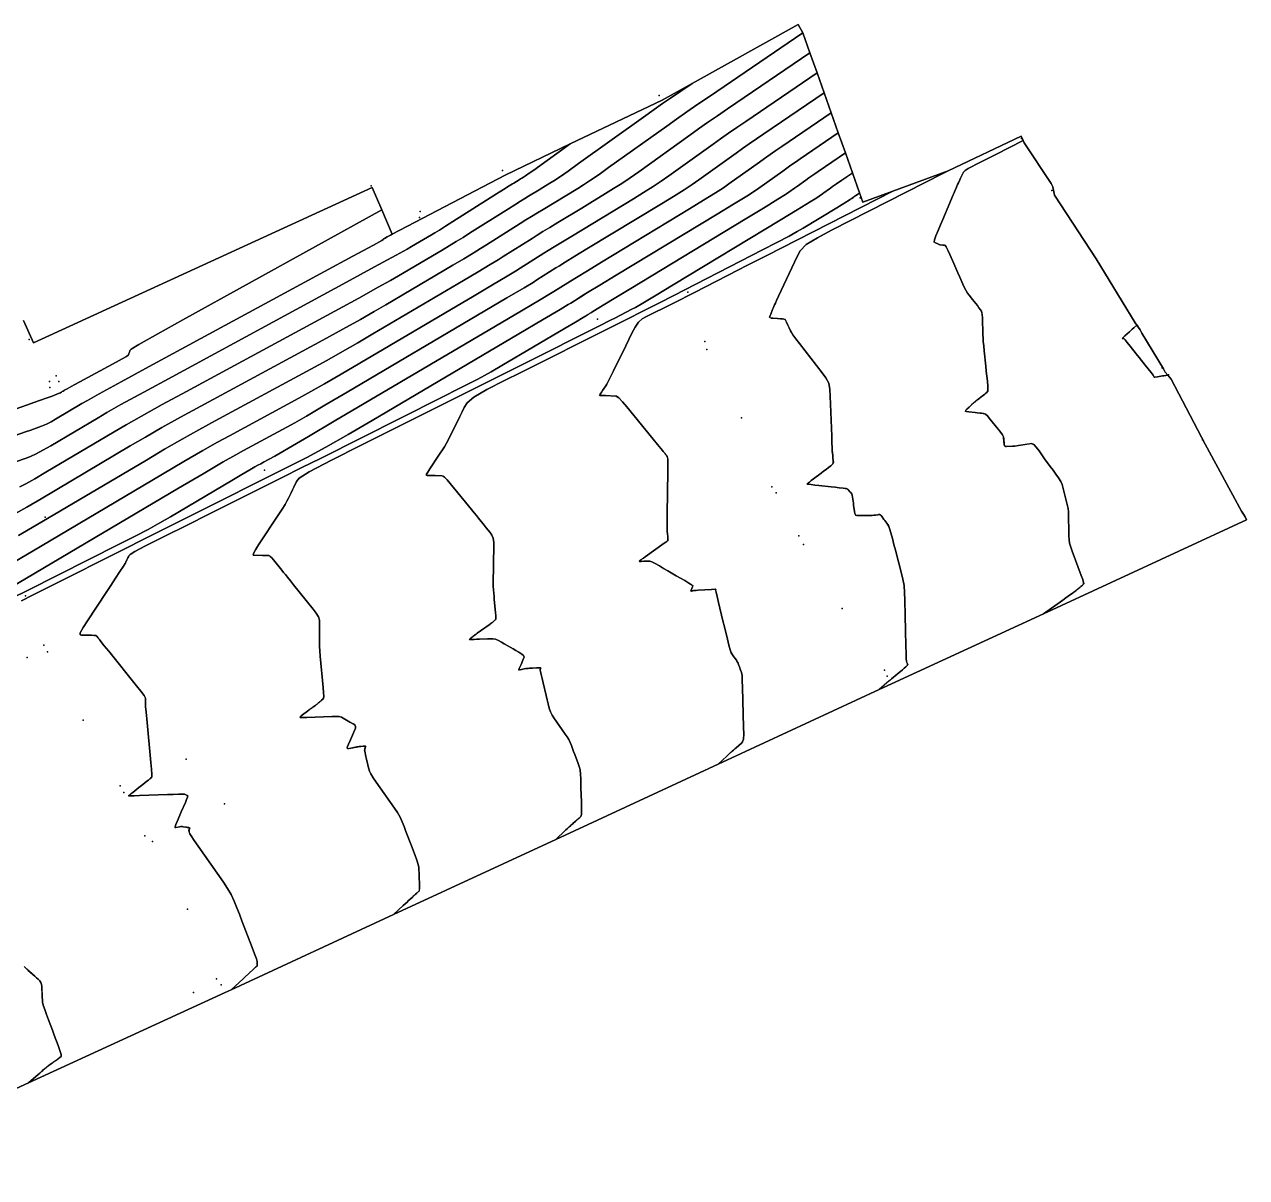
# Model space of a CAD drawing. Extents: x 4 to 139, y 4 to 137.
# Drawn here: x 88 to 139, y 27.6 to 75.7 of the extents above; entities that cross this region are included whole.
import ezdxf

# ---------------------------------------------------------------- set-up
doc = ezdxf.new("R2010")
doc.units = 0
for name, color, linetype in [('3D_PONTOS', 1, 'CONTINUOUS'), ('BOUNDARY', 7, 'CONTINUOUS'), ('TOPOGRAPHY', 7, 'CONTINUOUS')]:
    doc.layers.add(name, color=color, linetype=linetype)

msp = doc.modelspace()

# ---------------------------------------------------------------- linework, layer by layer
at = {"layer": '3D_PONTOS'}
for p in [(114.461, 72.716, 73.576), (129.581, 70.932, 67.314), (107.911, 69.585, 74.301), (102.433, 68.958, 75.4), (130.77, 69.1, 67.136), (122.842, 68.457, 68.771), (130.844, 68.752, 67.16), (104.484, 67.882, 74.422), (104.457, 67.628, 74.423), (132.58, 66.083, 67.126), (115.654, 64.509, 68.345), (111.887, 63.386, 69.621), (134.208, 63.417, 67.026), (134.418, 63.122, 66.942), (88.166, 62.54, 75.318), (116.356, 62.461, 68.189), (116.45, 62.116, 68.236), (135.457, 61.358, 66.964), (89.013, 60.78, 75.141), (89.286, 61.022, 75.141), (89.404, 60.793, 75.131), (135.715, 61.068, 67.05), (89.019, 60.538, 75.373), (117.893, 59.268, 68.281), (137.134, 58.35, 67.082), (97.981, 57.081, 70.678), (119.164, 56.39, 68.19), (119.334, 56.143, 68.089), (88.829, 55.12, 72.121), (138.644, 55.563, 67.055), (138.794, 55.327, 66.957), (120.283, 54.339, 68.178), (120.476, 53.99, 68.242), (88.01, 51.839, 70.3), (122.092, 51.315, 68.182), (88.772, 49.782, 70.091), (88.934, 49.5, 70.131), (88.073, 49.266, 70.148), (123.867, 48.736, 68.058), (123.97, 48.49, 67.997), (90.418, 46.65, 70.171), (94.714, 45.027, 69.87), (91.956, 43.912, 70.085), (92.113, 43.638, 70.005), (96.308, 43.165, 69.896), (92.985, 41.83, 70.078), (93.307, 41.594, 70.096), (94.776, 38.771, 70.123), (95.985, 35.859, 70.117), (95.023, 35.288, 70.145), (96.17, 35.606, 70.049)]:
    msp.add_point(p, dxfattribs=at)
at = {"layer": 'BOUNDARY'}
msp.add_lwpolyline([(87.92, 63.327), (88.347, 62.398), (102.476, 68.885), (102.877, 67.952), (103.312, 66.939), (108.027, 69.401), (110.746, 70.701), (114.577, 72.532), (115.83, 73.228), (120.258, 75.687), (120.452, 75.339), (120.748, 74.503), (121.044, 73.668), (121.34, 72.833), (121.637, 71.997), (121.933, 71.162), (122.229, 70.326), (122.526, 69.491), (122.822, 68.655), (122.958, 68.273), (124.211, 68.733), (126.524, 69.582), (129.571, 71.02), (129.651, 70.847), (129.697, 70.748), (130.823, 69.052), (130.886, 68.916), (130.96, 68.568), (132.701, 65.899), (134.324, 63.233), (134.389, 63.141), (134.534, 62.938), (134.597, 62.802), (135.51, 61.31), (135.573, 61.174), (135.681, 61.052), (135.831, 60.884), (137.25, 58.166), (138.76, 55.379), (138.839, 55.243), (138.91, 55.143), (138.972, 55.007), (130.495, 51.097), (124.148, 48.17), (123.636, 47.932), (116.912, 44.816), (110.138, 41.676), (103.364, 38.537), (96.59, 35.398), (96.348, 35.286), (88.13, 31.512), (79.531, 27.564)], dxfattribs=at)
at = {"layer": 'TOPOGRAPHY'}
for points in [[(87.586, 55.271), (88.058, 55.542), (88.658, 55.896), (92.383, 58.098), (93.013, 58.469), (93.7, 58.863), (94.482, 59.297), (95.322, 59.753), (100.414, 62.515), (101.247, 62.968), (101.984, 63.374), (102.562, 63.704), (103.044, 63.986), (105.842, 65.637), (106.298, 65.906), (106.697, 66.145), (107, 66.331), (107.246, 66.485), (108.66, 67.379), (108.896, 67.528), (109.133, 67.676), (109.373, 67.823), (109.613, 67.969), (111.058, 68.844), (111.305, 68.996), (111.594, 69.183), (111.95, 69.43), (112.348, 69.713), (114.773, 71.444), (115.18, 71.734), (115.609, 72.036), (116.072, 72.355), (116.555, 72.685), (120.452, 75.339), (120.258, 75.687), (115.83, 73.228), (114.933, 72.617), (114.807, 72.531), (114.596, 72.382), (114.243, 72.131), (113.805, 71.819), (111.093, 69.883), (110.654, 69.57), (110.29, 69.315), (110.054, 69.157), (109.893, 69.058), (109.596, 68.878), (109.448, 68.789), (109.003, 68.519), (108.85, 68.426), (108.666, 68.313), (108.431, 68.165), (108.166, 67.998), (106.542, 66.971), (106.27, 66.799), (105.99, 66.626), (105.697, 66.45), (105.396, 66.272), (103.581, 65.201), (103.248, 65.007), (102.733, 64.717), (101.915, 64.269), (100.913, 63.725), (94.724, 60.368), (93.716, 59.82), (92.846, 59.342), (92.209, 58.98), (91.711, 58.687), (88.86, 57.002), (88.399, 56.73), (88.019, 56.516), (87.775, 56.397)], [(87.718, 54.355), (88.456, 54.79), (93.054, 57.509), (93.817, 57.959), (94.554, 58.385), (95.249, 58.773), (95.919, 59.138), (99.915, 61.306), (100.58, 61.667), (101.235, 62.032), (101.876, 62.4), (102.507, 62.771), (106.288, 65.002), (106.9, 65.363), (107.405, 65.663), (107.731, 65.862), (107.95, 65.999), (109.155, 66.761), (109.361, 66.891), (109.601, 67.04), (109.895, 67.22), (110.223, 67.419), (111.223, 68.024), (111.556, 68.226), (112.223, 68.63), (112.557, 68.834), (112.897, 69.051), (113.247, 69.29), (113.602, 69.542), (115.74, 71.069), (116.1, 71.325), (116.478, 71.591), (116.886, 71.872), (117.312, 72.163), (120.748, 74.503), (120.452, 75.339), (116.555, 72.685), (116.072, 72.355), (115.609, 72.036), (115.18, 71.734), (114.773, 71.444), (112.348, 69.713), (111.95, 69.43), (111.594, 69.183), (111.305, 68.996), (111.058, 68.844), (109.613, 67.969), (109.373, 67.823), (109.133, 67.676), (108.896, 67.528), (108.66, 67.379), (107.246, 66.485), (107, 66.331), (106.697, 66.145), (106.298, 65.906), (105.842, 65.637), (103.044, 63.986), (102.562, 63.704), (101.984, 63.374), (101.247, 62.968), (100.414, 62.515), (95.322, 59.753), (94.482, 59.297), (93.7, 58.863), (93.013, 58.469), (92.383, 58.098), (88.658, 55.896), (88.058, 55.542), (87.586, 55.271)], [(87.378, 53.167), (88.254, 53.684), (93.726, 56.92), (94.62, 57.448), (95.407, 57.906), (96.016, 58.249), (96.517, 58.523), (99.416, 60.096), (99.912, 60.366), (100.486, 60.689), (101.189, 61.097), (101.97, 61.557), (106.734, 64.367), (107.502, 64.82), (108.112, 65.182), (108.461, 65.393), (108.654, 65.513), (109.649, 66.143), (109.826, 66.254), (110.068, 66.404), (110.418, 66.617), (110.833, 66.869), (113.388, 68.416), (113.809, 68.672), (114.2, 68.919), (114.543, 69.15), (114.856, 69.372), (116.708, 70.694), (117.019, 70.916), (117.347, 71.146), (117.7, 71.39), (118.069, 71.641), (121.044, 73.668), (120.748, 74.503), (117.312, 72.163), (116.886, 71.872), (116.478, 71.591), (116.1, 71.325), (115.74, 71.069), (113.602, 69.542), (113.247, 69.29), (112.897, 69.051), (112.557, 68.834), (112.223, 68.63), (111.556, 68.226), (111.223, 68.024), (110.223, 67.419), (109.895, 67.22), (109.601, 67.04), (109.361, 66.891), (109.155, 66.761), (107.95, 65.999), (107.731, 65.862), (107.405, 65.663), (106.9, 65.363), (106.288, 65.002), (102.507, 62.771), (101.876, 62.4), (101.235, 62.032), (100.58, 61.667), (99.915, 61.306), (95.919, 59.138), (95.249, 58.773), (94.554, 58.385), (93.817, 57.959), (93.054, 57.509), (88.456, 54.79), (87.718, 54.355)], [(87.038, 51.979), (88.052, 52.578), (94.398, 56.331), (95.424, 56.937), (96.261, 57.428), (96.782, 57.726), (97.114, 57.908), (98.917, 58.886), (99.245, 59.066), (99.737, 59.346), (100.503, 59.794), (101.433, 60.342), (107.18, 63.732), (108.103, 64.277), (108.82, 64.701), (109.192, 64.924), (109.357, 65.027), (110.144, 65.525), (110.291, 65.617), (110.535, 65.768), (110.941, 66.014), (111.443, 66.318), (114.553, 68.202), (115.06, 68.51), (115.503, 68.787), (115.839, 69.01), (116.111, 69.202), (117.676, 70.319), (117.939, 70.507), (118.215, 70.701), (118.514, 70.907), (118.826, 71.12), (121.34, 72.833), (121.044, 73.668), (118.069, 71.641), (117.7, 71.39), (117.347, 71.146), (117.019, 70.916), (116.708, 70.694), (114.856, 69.372), (114.543, 69.15), (114.2, 68.919), (113.809, 68.672), (113.388, 68.416), (110.833, 66.869), (110.418, 66.617), (110.068, 66.404), (109.826, 66.254), (109.649, 66.143), (108.654, 65.513), (108.461, 65.393), (108.112, 65.182), (107.502, 64.82), (106.734, 64.367), (101.97, 61.557), (101.189, 61.097), (100.486, 60.689), (99.912, 60.366), (99.416, 60.096), (96.517, 58.523), (96.016, 58.249), (95.407, 57.906), (94.62, 57.448), (93.726, 56.92), (88.254, 53.684), (87.378, 53.167)], [(87.775, 56.397), (88.019, 56.516), (88.399, 56.73), (88.86, 57.002), (91.711, 58.687), (92.209, 58.98), (92.846, 59.342), (93.716, 59.82), (94.724, 60.368), (100.913, 63.725), (101.915, 64.269), (102.733, 64.717), (103.248, 65.007), (103.581, 65.201), (105.396, 66.272), (105.697, 66.45), (105.99, 66.626), (106.27, 66.799), (106.542, 66.971), (108.166, 67.998), (108.431, 68.165), (108.666, 68.313), (108.85, 68.426), (109.003, 68.519), (109.448, 68.789), (109.596, 68.878), (109.893, 69.058), (110.054, 69.157), (110.29, 69.315), (110.654, 69.57), (111.093, 69.883), (113.805, 71.819), (114.243, 72.131), (114.596, 72.382), (114.807, 72.531), (114.933, 72.617), (115.83, 73.228), (114.577, 72.532), (110.746, 70.701), (109.221, 69.612), (109.036, 69.48), (108.884, 69.374), (108.789, 69.31), (108.728, 69.272), (108.672, 69.238), (108.616, 69.204), (108.505, 69.137), (108.394, 69.07), (108.328, 69.029), (108.199, 68.949), (107.966, 68.802), (107.671, 68.616), (105.838, 67.457), (105.539, 67.268), (105.283, 67.107), (105.095, 66.993), (104.95, 66.907), (104.118, 66.416), (103.935, 66.31), (103.482, 66.06), (102.582, 65.57), (101.412, 64.935), (94.127, 60.983), (92.949, 60.344), (91.993, 59.821), (91.405, 59.49), (91.039, 59.276), (89.062, 58.107), (88.739, 57.918), (88.451, 57.761), (88.224, 57.658), (88.032, 57.588), (87.104, 57.262)], [(87.436, 51.742), (88.091, 52.07), (91.923, 53.995), (92.552, 54.313), (93.129, 54.614), (93.619, 54.886), (94.055, 55.142), (96.621, 56.659), (97.036, 56.904), (97.373, 57.102), (97.581, 57.221), (97.712, 57.293), (97.829, 57.357), (97.947, 57.421), (98.418, 57.676), (98.577, 57.765), (98.988, 58.003), (99.817, 58.49), (100.896, 59.127), (107.626, 63.097), (108.705, 63.733), (109.527, 64.22), (109.922, 64.456), (110.061, 64.542), (110.639, 64.907), (110.756, 64.98), (111.003, 65.131), (111.463, 65.411), (112.053, 65.768), (115.718, 67.988), (116.312, 68.348), (116.807, 68.655), (117.136, 68.87), (117.365, 69.032), (118.644, 69.944), (118.858, 70.097), (119.084, 70.256), (119.328, 70.424), (119.583, 70.598), (121.637, 71.997), (121.34, 72.833), (118.826, 71.12), (118.514, 70.907), (118.215, 70.701), (117.939, 70.507), (117.676, 70.319), (116.111, 69.202), (115.839, 69.01), (115.503, 68.787), (115.06, 68.51), (114.553, 68.202), (111.443, 66.318), (110.941, 66.014), (110.535, 65.768), (110.291, 65.617), (110.144, 65.525), (109.357, 65.027), (109.192, 64.924), (108.82, 64.701), (108.103, 64.277), (107.18, 63.732), (101.433, 60.342), (100.503, 59.794), (99.737, 59.346), (99.245, 59.066), (98.917, 58.886), (97.114, 57.908), (96.782, 57.726), (96.261, 57.428), (95.424, 56.937), (94.398, 56.331), (88.052, 52.578), (87.038, 51.979)], [(87.842, 51.636), (88.327, 51.88), (88.881, 52.158), (92.271, 53.861), (92.842, 54.147), (93.447, 54.451), (94.111, 54.784), (94.809, 55.134), (99.031, 57.253), (99.748, 57.616), (100.544, 58.042), (101.472, 58.571), (102.479, 59.162), (108.602, 62.774), (109.582, 63.353), (110.323, 63.791), (110.664, 63.994), (110.765, 64.056), (111.072, 64.25), (111.186, 64.322), (111.47, 64.495), (111.986, 64.808), (112.662, 65.218), (116.883, 67.774), (117.563, 68.187), (118.11, 68.523), (118.432, 68.731), (118.62, 68.861), (119.611, 69.569), (119.778, 69.688), (119.953, 69.811), (120.142, 69.942), (120.34, 70.077), (121.933, 71.162), (121.637, 71.997), (119.583, 70.598), (119.328, 70.424), (119.084, 70.256), (118.858, 70.097), (118.644, 69.944), (117.365, 69.032), (117.136, 68.87), (116.807, 68.655), (116.312, 68.348), (115.718, 67.988), (112.053, 65.768), (111.463, 65.411), (111.003, 65.131), (110.756, 64.98), (110.639, 64.907), (110.061, 64.542), (109.922, 64.456), (109.527, 64.22), (108.705, 63.733), (107.626, 63.097), (100.896, 59.127), (99.817, 58.49), (98.988, 58.003), (98.577, 57.765), (98.418, 57.676), (97.947, 57.421), (97.829, 57.357), (97.712, 57.293), (97.581, 57.221), (97.373, 57.102), (97.036, 56.904), (96.621, 56.659), (94.055, 55.142), (93.619, 54.886), (93.129, 54.614), (92.552, 54.313), (91.923, 53.995), (88.091, 52.07), (87.436, 51.742)], [(87.96, 36.376), (88.05, 36.277), (88.122, 36.21), (88.398, 35.965), (88.467, 35.903), (88.536, 35.842), (88.602, 35.779), (88.652, 35.709), (88.676, 35.626), (88.684, 35.536), (88.689, 35.444), (88.704, 35.168), (88.709, 35.076), (88.715, 34.984), (88.723, 34.887), (88.75, 34.759), (88.809, 34.579), (88.887, 34.368), (88.967, 34.152), (89.129, 33.719), (89.21, 33.502), (89.372, 33.07), (89.448, 32.861), (89.495, 32.7), (89.493, 32.619), (89.462, 32.585), (89.355, 32.507), (89.319, 32.481), (89.283, 32.455), (89.216, 32.407), (89.166, 32.371), (89.12, 32.339), (89.092, 32.319), (89.036, 32.28), (88.953, 32.221), (88.924, 32.201), (88.894, 32.177), (88.86, 32.149), (88.823, 32.117), (88.787, 32.085), (88.75, 32.053), (88.713, 32.021), (88.676, 31.989), (88.603, 31.925), (88.568, 31.894), (88.541, 31.871), (88.13, 31.512), (96.348, 35.286), (96.59, 35.398), (97.088, 35.858), (97.158, 35.922), (97.506, 36.243), (97.614, 36.344), (97.681, 36.405), (97.683, 36.412), (97.684, 36.427), (97.684, 36.447), (97.683, 36.467), (97.683, 36.488), (97.682, 36.508), (97.68, 36.569), (97.675, 36.6), (97.644, 36.695), (97.569, 36.897), (97.468, 37.164), (97.045, 38.273), (96.939, 38.55), (96.834, 38.827), (96.725, 39.103), (96.599, 39.373), (96.444, 39.632), (96.271, 39.885), (95.218, 41.394), (95.049, 41.636), (94.924, 41.819), (94.862, 41.915), (94.855, 41.944), (94.852, 41.959), (94.848, 41.975), (94.844, 41.99), (94.829, 42.052), (94.856, 42.141), (94.858, 42.152), (94.851, 42.162), (94.828, 42.169), (94.795, 42.175), (94.762, 42.18), (94.728, 42.185), (94.694, 42.191), (94.592, 42.207), (94.559, 42.212), (94.526, 42.214), (94.494, 42.212), (94.464, 42.206), (94.434, 42.2), (94.256, 42.166), (94.25, 42.205), (94.282, 42.298), (94.336, 42.425), (94.451, 42.69), (94.509, 42.823), (94.681, 43.221), (94.735, 43.348), (94.772, 43.445), (94.778, 43.49), (94.765, 43.504), (94.75, 43.513), (94.735, 43.522), (94.674, 43.557), (94.65, 43.565), (94.571, 43.569), (94.4, 43.565), (94.175, 43.557), (93.94, 43.548), (92.768, 43.504), (92.544, 43.496), (92.379, 43.49), (92.304, 43.489), (92.305, 43.49), (92.305, 43.49), (92.32, 43.501), (92.326, 43.506), (92.352, 43.527), (92.412, 43.574), (92.492, 43.638), (92.743, 43.837), (92.911, 43.97), (92.994, 44.036), (93.075, 44.1), (93.138, 44.15), (93.172, 44.178), (93.188, 44.192), (93.201, 44.204), (93.266, 44.264), (93.277, 44.288), (93.278, 44.384), (93.263, 44.601), (93.237, 44.891), (93.07, 46.703), (93.044, 46.993), (93.024, 47.216), (93.015, 47.341), (93.017, 47.457), (93.018, 47.487), (93.018, 47.547), (93.011, 47.586), (92.955, 47.677), (92.819, 47.856), (92.636, 48.087), (91.484, 49.527), (91.299, 49.758), (91.159, 49.933), (91.093, 50.016), (91.07, 50.044), (91.056, 50.062), (91.041, 50.08), (91.026, 50.098), (90.981, 50.152), (90.967, 50.169), (90.955, 50.182), (90.947, 50.187), (90.941, 50.188), (90.91, 50.19), (90.902, 50.19), (90.878, 50.19), (90.827, 50.192), (90.761, 50.193), (90.346, 50.202), (90.287, 50.215), (90.295, 50.303), (90.413, 50.513), (90.597, 50.796), (91.375, 51.98), (91.57, 52.276), (91.765, 52.572), (91.952, 52.858), (92.096, 53.08), (92.168, 53.197), (92.197, 53.251), (92.239, 53.338), (92.282, 53.425), (92.303, 53.469), (92.325, 53.512), (92.372, 53.567), (92.571, 53.69), (93.024, 53.926), (93.629, 54.231), (94.891, 54.862), (95.521, 55.178), (97.414, 56.125), (98.053, 56.445), (98.743, 56.791), (99.518, 57.179), (100.343, 57.593), (105.348, 60.104), (106.166, 60.516), (106.885, 60.888), (107.44, 61.194), (107.896, 61.46), (110.536, 63.017), (110.959, 63.267), (111.278, 63.456), (111.425, 63.543), (111.469, 63.57), (111.495, 63.587), (111.522, 63.603), (111.548, 63.62), (111.601, 63.654), (111.628, 63.67), (111.686, 63.706), (111.937, 63.859), (112.508, 64.205), (113.272, 64.668), (118.047, 67.56), (118.815, 68.025), (119.413, 68.391), (119.728, 68.591), (119.874, 68.691), (120.109, 68.859), (120.227, 68.943), (120.579, 69.194), (120.697, 69.279), (120.822, 69.366), (120.956, 69.459), (121.097, 69.555), (122.229, 70.326), (121.933, 71.162), (120.34, 70.077), (120.142, 69.942), (119.953, 69.811), (119.778, 69.688), (119.611, 69.569), (118.62, 68.861), (118.432, 68.731), (118.11, 68.523), (117.563, 68.187), (116.883, 67.774), (112.662, 65.218), (111.986, 64.808), (111.47, 64.495), (111.221, 64.343), (111.133, 64.289), (111.072, 64.25), (110.765, 64.056), (110.664, 63.994), (110.323, 63.791), (109.582, 63.353), (108.602, 62.774), (102.479, 59.162), (101.472, 58.571), (100.544, 58.042), (99.748, 57.616), (99.031, 57.253), (94.809, 55.134), (94.111, 54.784), (93.447, 54.451), (92.842, 54.147), (92.271, 53.861), (88.881, 52.158), (88.327, 51.88), (87.842, 51.636)], [(87.104, 57.262), (88.032, 57.588), (88.224, 57.658), (88.451, 57.761), (88.739, 57.918), (89.062, 58.107), (91.039, 59.276), (91.405, 59.49), (91.993, 59.821), (92.949, 60.344), (94.127, 60.983), (101.412, 64.935), (102.582, 65.57), (103.482, 66.06), (103.935, 66.31), (104.118, 66.416), (104.95, 66.907), (105.095, 66.993), (105.283, 67.107), (105.539, 67.268), (105.838, 67.457), (107.671, 68.616), (107.966, 68.802), (108.199, 68.949), (108.328, 69.029), (108.394, 69.07), (108.505, 69.137), (108.616, 69.204), (108.672, 69.238), (108.728, 69.272), (108.789, 69.31), (108.884, 69.374), (109.036, 69.48), (109.221, 69.612), (110.746, 70.701), (108.027, 69.401), (103.312, 66.939), (103.239, 66.898), (103.098, 66.82), (102.994, 66.761), (102.951, 66.735), (102.944, 66.728), (102.94, 66.718), (102.938, 66.711), (102.937, 66.707), (102.886, 66.676), (102.529, 66.481), (101.665, 66.011), (100.495, 65.377), (93.175, 61.406), (91.998, 60.768), (91.08, 60.267), (90.594, 59.997), (90.367, 59.865), (89.264, 59.213), (89.079, 59.106), (88.884, 59.006), (88.673, 58.919), (88.452, 58.84), (88.229, 58.762), (88.007, 58.684), (87.34, 58.45)], [(87.575, 59.638), (88.094, 59.819), (88.353, 59.91), (88.872, 60.092), (89.122, 60.18), (89.317, 60.251), (89.419, 60.294), (89.467, 60.319), (89.505, 60.342), (89.543, 60.364), (89.581, 60.387), (89.619, 60.409), (89.657, 60.432), (89.696, 60.454), (89.743, 60.482), (89.844, 60.538), (90.034, 60.642), (90.278, 60.774), (91.798, 61.599), (92.041, 61.731), (92.223, 61.836), (92.302, 61.895), (92.32, 61.926), (92.328, 61.952), (92.343, 62.004), (92.35, 62.03), (92.358, 62.057), (92.366, 62.083), (92.419, 62.133), (92.745, 62.329), (93.526, 62.769), (94.58, 63.354), (102.877, 67.952), (102.476, 68.885), (88.347, 62.398), (87.92, 63.327)], [(87.34, 58.45), (88.007, 58.684), (88.229, 58.762), (88.452, 58.84), (88.673, 58.919), (88.884, 59.006), (89.079, 59.106), (89.264, 59.213), (90.367, 59.865), (90.594, 59.997), (91.08, 60.267), (91.998, 60.768), (93.175, 61.406), (100.495, 65.377), (101.665, 66.011), (102.529, 66.481), (102.886, 66.676), (102.937, 66.707), (102.938, 66.711), (102.939, 66.714), (102.94, 66.718), (102.943, 66.725), (102.944, 66.728), (102.951, 66.735), (102.994, 66.761), (103.098, 66.82), (103.239, 66.898), (103.312, 66.939), (102.877, 67.952), (94.58, 63.354), (93.526, 62.769), (92.745, 62.329), (92.419, 62.133), (92.366, 62.083), (92.358, 62.057), (92.35, 62.03), (92.343, 62.004), (92.328, 61.952), (92.32, 61.926), (92.302, 61.895), (92.223, 61.836), (92.041, 61.731), (91.798, 61.599), (90.278, 60.774), (90.034, 60.642), (89.844, 60.538), (89.743, 60.482), (89.696, 60.454), (89.657, 60.432), (89.619, 60.409), (89.581, 60.387), (89.543, 60.364), (89.505, 60.342), (89.467, 60.319), (89.419, 60.294), (89.317, 60.251), (89.122, 60.18), (88.872, 60.092), (88.353, 59.91), (88.094, 59.819), (87.575, 59.638)], [(79.531, 27.564), (88.13, 31.512), (88.541, 31.871), (88.603, 31.925), (88.676, 31.989), (88.713, 32.021), (88.75, 32.053), (88.787, 32.085), (88.894, 32.179), (88.953, 32.221), (89.036, 32.28), (89.092, 32.319), (89.148, 32.358), (89.178, 32.38), (89.212, 32.404), (89.247, 32.43), (89.319, 32.481), (89.462, 32.585), (89.493, 32.619), (89.495, 32.7), (89.448, 32.861), (89.372, 33.07), (89.21, 33.502), (89.129, 33.719), (88.967, 34.152), (88.887, 34.368), (88.809, 34.579), (88.75, 34.759), (88.723, 34.887), (88.715, 34.984), (88.709, 35.076), (88.704, 35.168), (88.684, 35.536), (88.676, 35.626), (88.652, 35.709), (88.602, 35.779), (88.536, 35.842), (88.467, 35.903), (88.398, 35.965), (88.063, 36.263), (87.96, 36.376)]]:
    msp.add_lwpolyline(points, dxfattribs=at)
for points in [[(130.779, 57.241), (130.545, 57.565), (130.311, 57.888), (130.196, 58.043), (130.09, 58.154), (130, 58.192), (129.92, 58.186), (129.447, 58.109), (129.321, 58.089), (129.249, 58.083), (129.206, 58.082), (128.921, 58.076), (128.873, 58.095), (128.862, 58.165), (128.83, 58.436), (128.822, 58.483), (128.797, 58.542), (128.743, 58.62), (128.673, 58.71), (128.6, 58.802), (128.234, 59.262), (128.16, 59.351), (128.082, 59.419), (127.998, 59.453), (127.909, 59.466), (127.731, 59.485), (127.641, 59.494), (127.374, 59.523), (127.238, 59.541), (127.251, 59.589), (127.295, 59.632), (127.394, 59.721), (127.493, 59.811), (127.634, 59.938), (127.691, 59.987), (127.742, 60.027), (127.792, 60.066), (127.894, 60.142), (127.944, 60.18), (127.995, 60.218), (128.045, 60.257), (128.096, 60.295), (128.144, 60.34), (128.173, 60.429), (128.173, 60.591), (128.154, 60.795), (128.11, 61.219), (128.089, 61.431), (128.023, 62.068), (128.002, 62.276), (127.986, 62.461), (127.976, 62.608), (127.972, 62.732), (127.948, 63.452), (127.941, 63.571), (127.918, 63.681), (127.869, 63.778), (127.804, 63.866), (127.736, 63.953), (127.668, 64.04), (127.532, 64.214), (127.397, 64.388), (127.328, 64.479), (127.255, 64.597), (127.175, 64.757), (127.091, 64.944), (127.006, 65.135), (126.921, 65.326), (126.751, 65.707), (126.581, 66.089), (126.499, 66.272), (126.432, 66.408), (126.39, 66.465), (126.363, 66.475), (126.292, 66.48), (126.184, 66.488), (126.142, 66.504), (125.934, 66.606), (125.945, 66.694), (126.006, 66.863), (126.099, 67.086), (126.198, 67.319), (126.296, 67.551), (126.591, 68.249), (126.689, 68.482), (126.784, 68.707), (126.862, 68.891), (126.912, 69.004), (126.945, 69.075), (127.005, 69.204), (127.035, 69.268), (127.065, 69.332), (127.124, 69.461), (127.16, 69.526), (127.229, 69.596), (127.355, 69.674), (127.514, 69.758), (127.68, 69.842), (127.845, 69.926), (128.175, 70.095), (128.506, 70.263), (129.651, 70.847), (129.571, 71.02), (126.524, 69.582), (126.32, 69.479), (121.649, 67.096), (121.06, 66.788), (120.596, 66.499), (120.34, 66.24), (120.21, 66.001), (120.099, 65.764), (119.879, 65.29), (119.659, 64.817), (119.548, 64.58), (119.442, 64.35), (119.356, 64.164), (119.305, 64.05), (119.274, 63.979), (119.22, 63.851), (119.193, 63.787), (119.113, 63.596), (119.087, 63.535), (119.07, 63.488), (119.067, 63.467), (119.073, 63.461), (119.118, 63.439), (119.127, 63.436), (119.15, 63.432), (119.194, 63.428), (119.251, 63.423), (119.655, 63.392), (119.712, 63.368), (119.748, 63.324), (119.777, 63.265), (119.832, 63.142), (119.859, 63.081), (119.886, 63.02), (119.94, 62.898), (119.973, 62.83), (120.039, 62.728), (120.159, 62.566), (120.312, 62.369), (121.264, 61.148), (121.417, 60.942), (121.532, 60.716), (121.585, 60.458), (121.6, 60.181), (121.657, 58.498), (121.666, 58.226), (121.674, 58.011), (121.681, 57.888), (121.687, 57.82), (121.699, 57.703), (121.705, 57.645), (121.711, 57.586), (121.728, 57.42), (121.698, 57.346), (121.627, 57.273), (121.527, 57.196), (121.423, 57.117), (121.319, 57.039), (121.215, 56.96), (120.903, 56.725), (120.803, 56.649), (120.727, 56.592), (120.691, 56.564), (120.68, 56.554), (120.635, 56.514), (120.635, 56.507), (120.679, 56.496), (120.796, 56.482), (120.958, 56.464), (121.127, 56.446), (121.635, 56.391), (121.804, 56.373), (121.973, 56.354), (122.136, 56.336), (122.309, 56.308), (122.353, 56.266), (122.374, 56.239), (122.416, 56.187), (122.436, 56.161), (122.496, 56.086), (122.516, 56.036), (122.53, 55.966), (122.54, 55.881), (122.561, 55.707), (122.572, 55.62), (122.603, 55.358), (122.616, 55.275), (122.647, 55.214), (122.707, 55.189), (122.784, 55.187), (123.267, 55.198), (123.346, 55.199), (123.41, 55.202), (123.452, 55.205), (123.48, 55.209), (123.583, 55.226), (123.673, 55.241), (123.724, 55.188), (123.762, 55.137), (123.838, 55.032), (123.876, 54.979), (123.914, 54.926), (123.952, 54.874), (124.023, 54.776), (124.075, 54.652), (124.131, 54.465), (124.193, 54.231), (124.256, 53.989), (124.319, 53.747), (124.57, 52.779), (124.631, 52.534), (124.678, 52.27), (124.701, 51.974), (124.711, 51.66), (124.726, 51.026), (124.741, 50.392), (124.756, 49.757), (124.763, 49.453), (124.771, 49.223), (124.778, 49.118), (124.784, 49.088), (124.804, 49.035), (124.817, 49), (124.829, 48.967), (124.81, 48.931), (124.758, 48.882), (124.686, 48.821), (124.61, 48.758), (124.383, 48.569), (124.307, 48.506), (124.232, 48.444), (124.159, 48.383), (124.105, 48.338), (124.08, 48.317), (124.074, 48.312), (124.05, 48.291), (123.636, 47.932), (124.148, 48.17), (130.495, 51.097), (131.301, 51.666), (131.433, 51.759), (131.63, 51.898), (131.696, 51.945), (131.761, 51.99), (131.818, 52.032), (131.864, 52.068), (131.903, 52.1), (131.94, 52.131), (131.978, 52.162), (132.015, 52.194), (132.053, 52.225), (132.128, 52.287), (132.162, 52.324), (132.17, 52.396), (132.136, 52.525), (132.076, 52.69), (131.695, 53.709), (131.634, 53.877), (131.588, 54.04), (131.567, 54.192), (131.561, 54.337), (131.557, 54.482), (131.551, 54.77), (131.547, 54.915), (131.54, 55.204), (131.536, 55.347), (131.525, 55.481), (131.504, 55.601), (131.476, 55.713), (131.304, 56.374), (131.272, 56.487), (131.217, 56.612), (131.126, 56.759), (131.013, 56.918), (130.896, 57.08)], [(135.831, 60.884), (135.681, 61.052), (135.522, 61.027), (135.469, 61.018), (135.257, 60.983), (135.141, 60.965), (135.14, 60.966), (135.139, 60.966), (135.137, 60.966), (135.134, 60.966), (135.131, 60.966), (135.128, 60.966), (135.125, 60.966), (135.123, 60.967), (135.093, 61.027), (135.077, 61.048), (134.988, 61.16), (134.868, 61.312), (134.742, 61.47), (134.491, 61.785), (134.366, 61.943), (134.115, 62.259), (133.994, 62.41), (133.902, 62.523), (133.859, 62.569), (133.845, 62.577), (133.799, 62.582), (133.775, 62.584), (133.836, 62.643), (133.894, 62.696), (134.08, 62.863), (134.141, 62.919), (134.203, 62.974), (134.265, 63.03), (134.389, 63.141), (134.324, 63.233), (132.701, 65.899), (130.96, 68.568), (130.886, 68.916), (130.823, 69.052), (129.697, 70.748), (129.651, 70.847), (128.506, 70.263), (128.175, 70.095), (127.845, 69.926), (127.68, 69.842), (127.514, 69.758), (127.355, 69.674), (127.229, 69.596), (127.16, 69.526), (127.124, 69.461), (127.065, 69.332), (127.035, 69.268), (127.005, 69.204), (126.945, 69.075), (126.912, 69.004), (126.862, 68.891), (126.784, 68.707), (126.689, 68.482), (126.591, 68.249), (126.296, 67.551), (126.198, 67.319), (126.099, 67.086), (126.006, 66.863), (125.945, 66.694), (125.935, 66.617), (125.957, 66.594), (126.119, 66.515), (126.145, 66.503), (126.171, 66.493), (126.196, 66.488), (126.22, 66.485), (126.292, 66.48), (126.384, 66.473), (126.432, 66.408), (126.499, 66.272), (126.581, 66.089), (126.751, 65.707), (126.921, 65.326), (127.006, 65.135), (127.091, 64.944), (127.175, 64.757), (127.255, 64.597), (127.328, 64.479), (127.397, 64.388), (127.532, 64.214), (127.668, 64.04), (127.736, 63.953), (127.804, 63.866), (127.91, 63.722), (127.941, 63.571), (127.948, 63.452), (127.972, 62.732), (127.976, 62.608), (127.986, 62.461), (128.002, 62.276), (128.023, 62.068), (128.089, 61.431), (128.11, 61.219), (128.154, 60.795), (128.173, 60.591), (128.173, 60.369), (128.096, 60.295), (128.045, 60.257), (127.995, 60.218), (127.944, 60.18), (127.894, 60.142), (127.792, 60.066), (127.742, 60.027), (127.691, 59.987), (127.642, 59.944), (127.592, 59.9), (127.493, 59.811), (127.394, 59.721), (127.295, 59.632), (127.251, 59.589), (127.242, 59.554), (127.29, 59.534), (127.374, 59.523), (127.641, 59.494), (127.731, 59.485), (127.985, 59.457), (128.082, 59.419), (128.16, 59.351), (128.234, 59.262), (128.6, 58.802), (128.673, 58.71), (128.787, 58.564), (128.825, 58.474), (128.835, 58.391), (128.862, 58.165), (128.869, 58.122), (128.885, 58.09), (128.916, 58.078), (128.956, 58.077), (129.206, 58.082), (129.249, 58.083), (129.302, 58.088), (129.37, 58.097), (129.447, 58.109), (129.987, 58.197), (130.09, 58.154), (130.196, 58.043), (130.311, 57.888), (130.545, 57.565), (130.779, 57.241), (130.896, 57.08), (131.013, 56.918), (131.126, 56.759), (131.217, 56.612), (131.272, 56.487), (131.304, 56.374), (131.476, 55.713), (131.504, 55.601), (131.525, 55.481), (131.536, 55.347), (131.54, 55.204), (131.547, 54.915), (131.551, 54.77), (131.557, 54.482), (131.561, 54.337), (131.567, 54.192), (131.588, 54.04), (131.634, 53.877), (131.695, 53.709), (132.076, 52.69), (132.136, 52.525), (132.182, 52.348), (132.128, 52.287), (132.091, 52.256), (132.053, 52.225), (132.015, 52.194), (131.978, 52.162), (131.94, 52.131), (131.845, 52.052), (131.761, 51.99), (131.696, 51.945), (131.63, 51.898), (131.433, 51.759), (131.301, 51.666), (130.495, 51.097), (138.972, 55.007), (138.91, 55.143), (138.839, 55.243), (138.76, 55.379), (137.25, 58.166)], [(102.172, 45.448), (102.178, 45.466), (102.199, 45.537), (102.203, 45.554), (102.199, 45.566), (102.183, 45.57), (102.158, 45.569), (102.132, 45.568), (102.106, 45.566), (102.002, 45.56), (101.975, 45.558), (101.94, 45.553), (101.894, 45.545), (101.841, 45.535), (101.467, 45.463), (101.437, 45.487), (101.451, 45.552), (101.488, 45.644), (101.572, 45.836), (101.697, 46.125), (101.738, 46.221), (101.776, 46.315), (101.785, 46.395), (101.748, 46.452), (101.684, 46.494), (101.547, 46.574), (101.409, 46.655), (101.272, 46.735), (101.198, 46.773), (101.099, 46.8), (100.957, 46.807), (100.788, 46.802), (99.749, 46.763), (99.586, 46.758), (99.479, 46.765), (99.467, 46.792), (99.511, 46.83), (99.62, 46.911), (99.728, 46.991), (99.782, 47.031), (99.882, 47.106), (99.953, 47.158), (99.998, 47.191), (100.025, 47.21), (100.079, 47.249), (100.106, 47.268), (100.16, 47.307), (100.187, 47.326), (100.214, 47.347), (100.24, 47.369), (100.266, 47.392), (100.291, 47.416), (100.317, 47.439), (100.343, 47.463), (100.368, 47.486), (100.42, 47.533), (100.443, 47.565), (100.456, 47.645), (100.449, 47.806), (100.431, 48.017), (100.31, 49.328), (100.291, 49.542), (100.278, 49.731), (100.273, 49.879), (100.274, 50.001), (100.276, 50.119), (100.284, 50.709), (100.28, 50.83), (100.242, 50.963), (100.146, 51.118), (100.016, 51.286), (99.199, 52.307), (99.066, 52.474), (98.948, 52.62), (98.858, 52.731), (98.784, 52.821), (98.712, 52.908), (98.355, 53.343), (98.285, 53.426), (98.227, 53.488), (98.189, 53.514), (98.161, 53.519), (98.01, 53.525), (97.984, 53.526), (97.951, 53.527), (97.908, 53.528), (97.859, 53.529), (97.516, 53.536), (97.522, 53.609), (97.607, 53.761), (97.74, 53.966), (98.586, 55.252), (98.723, 55.462), (98.84, 55.647), (98.921, 55.792), (98.982, 55.912), (99.096, 56.144), (99.153, 56.26), (99.21, 56.376), (99.324, 56.608), (99.432, 56.746), (99.849, 57.016), (100.781, 57.508), (102.022, 58.133), (109.775, 62.015), (111.019, 62.637), (111.969, 63.113), (112.431, 63.345), (112.6, 63.431), (113.322, 63.801), (113.468, 63.878), (113.769, 64.053), (114.331, 64.39), (115.047, 64.823), (119.504, 67.522), (120.218, 67.955), (120.765, 68.288), (121.031, 68.455), (121.129, 68.521), (121.268, 68.62), (121.338, 68.67), (121.407, 68.72), (121.477, 68.77), (121.547, 68.819), (121.617, 68.87), (121.691, 68.921), (121.771, 68.976), (121.854, 69.033), (122.526, 69.491), (122.229, 70.326), (121.097, 69.555), (120.956, 69.459), (120.822, 69.366), (120.697, 69.279), (120.579, 69.194), (120.227, 68.943), (120.109, 68.859), (119.874, 68.691), (119.728, 68.591), (119.413, 68.391), (118.815, 68.025), (118.047, 67.56), (113.272, 64.668), (112.508, 64.205), (111.937, 63.859), (111.686, 63.706), (111.628, 63.67), (111.601, 63.654), (111.548, 63.62), (111.522, 63.603), (111.495, 63.587), (111.446, 63.556), (111.278, 63.456), (110.959, 63.267), (110.536, 63.017), (107.896, 61.46), (107.44, 61.194), (106.885, 60.888), (106.166, 60.516), (105.348, 60.104), (100.343, 57.593), (99.518, 57.179), (98.743, 56.791), (98.053, 56.445), (97.414, 56.125), (95.521, 55.178), (94.891, 54.862), (93.629, 54.231), (93.024, 53.926), (92.571, 53.69), (92.372, 53.567), (92.325, 53.512), (92.303, 53.469), (92.282, 53.425), (92.239, 53.338), (92.178, 53.214), (92.096, 53.08), (91.952, 52.858), (91.765, 52.572), (91.57, 52.276), (91.375, 51.98), (90.597, 50.796), (90.413, 50.513), (90.295, 50.303), (90.287, 50.215), (90.346, 50.202), (90.761, 50.193), (90.869, 50.191), (90.951, 50.189), (90.981, 50.152), (91.011, 50.116), (91.041, 50.08), (91.083, 50.028), (91.159, 49.933), (91.299, 49.758), (91.484, 49.527), (92.636, 48.087), (92.819, 47.856), (92.955, 47.677), (93.019, 47.573), (93.018, 47.487), (93.017, 47.457), (93.016, 47.367), (93.016, 47.325), (93.024, 47.216), (93.044, 46.993), (93.07, 46.703), (93.237, 44.891), (93.263, 44.601), (93.278, 44.384), (93.277, 44.274), (93.227, 44.228), (93.201, 44.204), (93.177, 44.182), (93.138, 44.15), (93.075, 44.1), (92.994, 44.036), (92.911, 43.97), (92.743, 43.837), (92.492, 43.638), (92.412, 43.574), (92.352, 43.527), (92.305, 43.49), (92.312, 43.489), (92.379, 43.49), (92.544, 43.496), (92.768, 43.504), (93.94, 43.548), (94.175, 43.557), (94.4, 43.565), (94.571, 43.569), (94.661, 43.565), (94.689, 43.548), (94.72, 43.531), (94.75, 43.513), (94.779, 43.496), (94.772, 43.445), (94.735, 43.348), (94.681, 43.221), (94.509, 42.823), (94.451, 42.69), (94.336, 42.425), (94.282, 42.298), (94.25, 42.205), (94.255, 42.171), (94.282, 42.171), (94.434, 42.2), (94.51, 42.215), (94.559, 42.212), (94.592, 42.207), (94.626, 42.202), (94.694, 42.191), (94.728, 42.185), (94.762, 42.18), (94.795, 42.175), (94.863, 42.163), (94.836, 42.074), (94.833, 42.063), (94.832, 42.05), (94.833, 42.036), (94.837, 42.021), (94.844, 41.99), (94.859, 41.928), (94.87, 41.903), (94.924, 41.819), (95.049, 41.636), (95.218, 41.394), (96.271, 39.885), (96.444, 39.632), (96.599, 39.373), (96.725, 39.103), (96.834, 38.827), (96.939, 38.55), (97.045, 38.273), (97.468, 37.164), (97.569, 36.897), (97.644, 36.695), (97.68, 36.586), (97.681, 36.528), (97.683, 36.488), (97.685, 36.407), (97.653, 36.379), (97.646, 36.373), (97.623, 36.352), (97.573, 36.305), (97.506, 36.243), (97.158, 35.922), (97.088, 35.858), (96.59, 35.398), (103.364, 38.537), (103.778, 38.919), (103.932, 39.062), (103.984, 39.11), (104.141, 39.254), (104.224, 39.331), (104.269, 39.372), (104.329, 39.424), (104.35, 39.442), (104.414, 39.497), (104.434, 39.519), (104.448, 39.563), (104.452, 39.644), (104.45, 39.747), (104.437, 40.175), (104.434, 40.282), (104.431, 40.389), (104.425, 40.5), (104.401, 40.634), (104.345, 40.808), (104.272, 41.005), (104.119, 41.407), (103.889, 42.01), (103.812, 42.211), (103.734, 42.411), (103.642, 42.607), (103.53, 42.795), (103.404, 42.978), (102.641, 44.072), (102.518, 44.251), (102.421, 44.408), (102.367, 44.529), (102.34, 44.628), (102.317, 44.724), (102.271, 44.916), (102.248, 45.012), (102.202, 45.203), (102.181, 45.296), (102.159, 45.403)], [(108.358, 49.627), (108.236, 49.698), (107.991, 49.841), (107.869, 49.913), (107.747, 49.981), (107.628, 50.03), (107.513, 50.048), (107.401, 50.047), (107.289, 50.043), (106.954, 50.03), (106.842, 50.026), (106.73, 50.021), (106.625, 50.019), (106.53, 50.025), (106.577, 50.065), (106.612, 50.091), (106.647, 50.117), (106.681, 50.143), (106.716, 50.169), (106.751, 50.195), (106.816, 50.243), (106.866, 50.279), (106.921, 50.319), (106.983, 50.364), (107.047, 50.409), (107.364, 50.636), (107.426, 50.68), (107.475, 50.717), (107.505, 50.74), (107.523, 50.756), (107.539, 50.771), (107.555, 50.785), (107.57, 50.8), (107.618, 50.843), (107.633, 50.863), (107.64, 50.912), (107.636, 51.012), (107.625, 51.142), (107.575, 51.683), (107.563, 51.818), (107.551, 51.953), (107.539, 52.091), (107.531, 52.247), (107.529, 52.432), (107.532, 52.635), (107.535, 52.841), (107.538, 53.047), (107.541, 53.253), (107.55, 53.872), (107.55, 54.073), (107.529, 54.248), (107.473, 54.38), (107.396, 54.484), (107.235, 54.685), (107.155, 54.786), (106.914, 55.087), (106.832, 55.189), (106.738, 55.306), (106.623, 55.446), (106.497, 55.599), (105.728, 56.534), (105.604, 56.683), (105.5, 56.794), (105.43, 56.841), (105.382, 56.849), (105.11, 56.86), (105.066, 56.862), (105.025, 56.864), (104.989, 56.865), (104.958, 56.865), (104.927, 56.866), (104.745, 56.87), (104.749, 56.915), (104.802, 57.009), (104.884, 57.136), (105.233, 57.666), (105.32, 57.798), (105.407, 57.931), (105.495, 58.066), (105.583, 58.215), (105.674, 58.387), (105.767, 58.573), (105.859, 58.761), (106.137, 59.326), (106.23, 59.515), (106.323, 59.703), (106.442, 59.899), (106.721, 60.139), (107.267, 60.454), (107.973, 60.814), (108.706, 61.18), (112.37, 63.015), (113.098, 63.379), (113.797, 63.731), (114.448, 64.062), (115.07, 64.38), (118.772, 66.275), (119.373, 66.583), (119.878, 66.848), (120.223, 67.041), (120.473, 67.189), (121.873, 68.037), (122.097, 68.173), (122.269, 68.278), (122.352, 68.33), (122.383, 68.351), (122.427, 68.382), (122.449, 68.398), (122.471, 68.413), (122.492, 68.429), (122.548, 68.468), (122.588, 68.496), (122.664, 68.548), (122.69, 68.566), (122.743, 68.602), (122.769, 68.619), (122.822, 68.655), (122.526, 69.491), (122.498, 69.472), (121.854, 69.033), (121.771, 68.976), (121.691, 68.921), (121.617, 68.87), (121.547, 68.819), (121.477, 68.77), (121.407, 68.72), (121.338, 68.67), (121.268, 68.62), (121.129, 68.521), (121.031, 68.455), (120.765, 68.288), (120.218, 67.955), (119.504, 67.522), (115.047, 64.823), (114.331, 64.39), (113.769, 64.053), (113.468, 63.878), (113.322, 63.801), (112.6, 63.431), (112.431, 63.345), (111.969, 63.113), (111.019, 62.637), (109.775, 62.015), (102.022, 58.133), (100.781, 57.508), (99.849, 57.016), (99.432, 56.746), (99.324, 56.608), (99.21, 56.376), (99.153, 56.26), (99.096, 56.144), (98.982, 55.912), (98.921, 55.792), (98.84, 55.647), (98.723, 55.462), (98.586, 55.252), (97.74, 53.966), (97.607, 53.761), (97.522, 53.609), (97.517, 53.545), (97.559, 53.535), (97.902, 53.528), (97.967, 53.527), (98.01, 53.525), (98.183, 53.518), (98.227, 53.488), (98.285, 53.426), (98.355, 53.343), (98.712, 52.908), (98.784, 52.821), (98.858, 52.731), (98.948, 52.62), (99.066, 52.474), (99.199, 52.307), (100.016, 51.286), (100.146, 51.118), (100.242, 50.963), (100.28, 50.83), (100.284, 50.709), (100.276, 50.119), (100.274, 50.001), (100.273, 49.879), (100.278, 49.731), (100.291, 49.542), (100.31, 49.328), (100.431, 48.017), (100.449, 47.806), (100.456, 47.645), (100.443, 47.565), (100.42, 47.533), (100.368, 47.486), (100.343, 47.463), (100.317, 47.439), (100.291, 47.416), (100.226, 47.356), (100.183, 47.323), (100.133, 47.287), (100.106, 47.268), (100.079, 47.249), (99.998, 47.191), (99.97, 47.171), (99.935, 47.145), (99.889, 47.111), (99.836, 47.072), (99.782, 47.031), (99.728, 46.991), (99.62, 46.911), (99.511, 46.83), (99.467, 46.792), (99.479, 46.765), (99.586, 46.758), (99.749, 46.763), (100.788, 46.802), (100.957, 46.807), (101.099, 46.8), (101.198, 46.773), (101.272, 46.735), (101.409, 46.655), (101.547, 46.574), (101.684, 46.494), (101.748, 46.452), (101.785, 46.395), (101.776, 46.315), (101.738, 46.221), (101.697, 46.125), (101.572, 45.836), (101.488, 45.644), (101.451, 45.552), (101.437, 45.487), (101.463, 45.466), (101.514, 45.472), (101.887, 45.544), (101.958, 45.556), (102.002, 45.56), (102.106, 45.566), (102.208, 45.572), (102.199, 45.537), (102.167, 45.43), (102.163, 45.409), (102.166, 45.369), (102.181, 45.296), (102.202, 45.203), (102.248, 45.012), (102.271, 44.916), (102.317, 44.724), (102.34, 44.628), (102.367, 44.529), (102.421, 44.408), (102.518, 44.251), (102.641, 44.072), (103.404, 42.978), (103.53, 42.795), (103.642, 42.607), (103.734, 42.411), (103.812, 42.211), (103.889, 42.01), (104.119, 41.407), (104.272, 41.005), (104.345, 40.808), (104.401, 40.634), (104.425, 40.5), (104.431, 40.389), (104.434, 40.282), (104.437, 40.175), (104.45, 39.747), (104.452, 39.644), (104.446, 39.533), (104.414, 39.497), (104.35, 39.442), (104.287, 39.387), (104.265, 39.368), (104.235, 39.341), (104.192, 39.301), (104.141, 39.254), (103.984, 39.11), (103.932, 39.062), (103.778, 38.919), (103.364, 38.537), (110.138, 41.676), (110.533, 42.042), (110.567, 42.073), (110.636, 42.137), (110.671, 42.169), (110.706, 42.201), (110.741, 42.233), (110.806, 42.293), (110.847, 42.33), (110.884, 42.363), (110.922, 42.396), (110.96, 42.429), (111.036, 42.495), (111.074, 42.528), (111.15, 42.594), (111.186, 42.634), (111.212, 42.714), (111.219, 42.861), (111.215, 43.048), (111.21, 43.241), (111.193, 43.822), (111.188, 44.016), (111.182, 44.21), (111.175, 44.4), (111.157, 44.574), (111.122, 44.719), (111.076, 44.846), (110.933, 45.221), (110.886, 45.345), (110.791, 45.595), (110.742, 45.719), (110.685, 45.84), (110.615, 45.957), (110.538, 46.071), (110.064, 46.75), (109.986, 46.866), (109.918, 46.997), (109.865, 47.155), (109.821, 47.329), (109.779, 47.505), (109.737, 47.681), (109.61, 48.209), (109.568, 48.385), (109.528, 48.555), (109.499, 48.683), (109.487, 48.75), (109.509, 48.823), (109.51, 48.834), (109.495, 48.84), (109.454, 48.841), (109.398, 48.838), (109.339, 48.834), (109.163, 48.823), (109.104, 48.819), (109.045, 48.816), (108.987, 48.812), (108.936, 48.807), (108.895, 48.802), (108.86, 48.795), (108.826, 48.789), (108.604, 48.746), (108.617, 48.806), (108.64, 48.863), (108.666, 48.923), (108.692, 48.982), (108.77, 49.162), (108.796, 49.222), (108.816, 49.282), (108.798, 49.345), (108.719, 49.413), (108.603, 49.484), (108.481, 49.556)], [(124.193, 54.231), (124.131, 54.465), (124.075, 54.652), (124.03, 54.76), (123.99, 54.821), (123.952, 54.874), (123.914, 54.926), (123.876, 54.979), (123.838, 55.032), (123.762, 55.137), (123.724, 55.188), (123.689, 55.224), (123.66, 55.236), (123.634, 55.234), (123.608, 55.23), (123.583, 55.226), (123.505, 55.214), (123.458, 55.206), (123.41, 55.202), (123.346, 55.199), (123.267, 55.198), (122.784, 55.187), (122.658, 55.191), (122.616, 55.275), (122.603, 55.358), (122.572, 55.62), (122.561, 55.707), (122.54, 55.881), (122.53, 55.966), (122.516, 56.036), (122.498, 56.08), (122.478, 56.108), (122.436, 56.161), (122.416, 56.187), (122.353, 56.266), (122.326, 56.291), (122.262, 56.315), (122.136, 56.336), (121.973, 56.354), (121.804, 56.373), (121.635, 56.391), (121.127, 56.446), (120.958, 56.464), (120.796, 56.482), (120.623, 56.503), (120.65, 56.527), (120.657, 56.534), (120.665, 56.541), (120.672, 56.548), (120.686, 56.56), (120.727, 56.592), (120.803, 56.649), (120.903, 56.725), (121.215, 56.96), (121.319, 57.039), (121.423, 57.117), (121.527, 57.196), (121.627, 57.273), (121.698, 57.346), (121.725, 57.41), (121.723, 57.47), (121.711, 57.586), (121.705, 57.645), (121.699, 57.703), (121.682, 57.87), (121.674, 58.011), (121.666, 58.226), (121.657, 58.498), (121.6, 60.181), (121.585, 60.458), (121.532, 60.716), (121.417, 60.942), (121.264, 61.148), (120.312, 62.369), (120.159, 62.566), (120.039, 62.728), (119.973, 62.83), (119.94, 62.898), (119.886, 63.02), (119.859, 63.081), (119.832, 63.142), (119.777, 63.265), (119.748, 63.324), (119.712, 63.368), (119.662, 63.389), (119.605, 63.396), (119.2, 63.427), (119.129, 63.434), (119.096, 63.45), (119.088, 63.454), (119.081, 63.458), (119.062, 63.467), (119.087, 63.535), (119.113, 63.596), (119.193, 63.787), (119.22, 63.851), (119.274, 63.979), (119.305, 64.05), (119.356, 64.164), (119.442, 64.35), (119.548, 64.58), (119.659, 64.817), (119.879, 65.29), (120.099, 65.764), (120.21, 66.001), (120.34, 66.24), (120.596, 66.499), (121.06, 66.788), (121.649, 67.096), (126.32, 69.479), (126.524, 69.582), (124.211, 68.733), (119.55, 66.356), (118.979, 66.064), (118.477, 65.808), (118.089, 65.61), (117.77, 65.447), (115.927, 64.503), (115.625, 64.349), (115.357, 64.212), (115.144, 64.104), (114.965, 64.015), (113.925, 63.494), (113.753, 63.4), (113.593, 63.262), (113.451, 63.052), (113.321, 62.799), (113.065, 62.277), (112.937, 62.016), (112.68, 61.494), (112.552, 61.234), (112.428, 60.981), (112.327, 60.782), (112.266, 60.67), (112.229, 60.61), (112.162, 60.509), (112.095, 60.407), (112.061, 60.356), (112.028, 60.305), (111.997, 60.257), (111.976, 60.22), (111.975, 60.205), (111.985, 60.203), (112.009, 60.203), (112.021, 60.202), (112.033, 60.202), (112.044, 60.202), (112.074, 60.201), (112.147, 60.198), (112.21, 60.196), (112.658, 60.177), (112.772, 60.1), (112.922, 59.94), (113.102, 59.725), (114.211, 58.377), (114.389, 58.16), (114.527, 57.992), (114.598, 57.905), (114.629, 57.866), (114.654, 57.836), (114.678, 57.805), (114.703, 57.775), (114.727, 57.744), (114.752, 57.713), (114.797, 57.657), (114.815, 57.534), (114.819, 57.317), (114.816, 57.034), (114.79, 55.27), (114.786, 54.986), (114.784, 54.762), (114.786, 54.64), (114.791, 54.578), (114.795, 54.526), (114.805, 54.423), (114.814, 54.32), (114.823, 54.224), (114.826, 54.162), (114.798, 54.137), (114.792, 54.131), (114.786, 54.126), (114.775, 54.115), (114.737, 54.087), (114.664, 54.035), (114.568, 53.966), (113.968, 53.537), (113.871, 53.468), (113.796, 53.413), (113.756, 53.384), (113.736, 53.37), (113.721, 53.358), (113.705, 53.347), (113.642, 53.3), (113.629, 53.289), (113.632, 53.281), (113.664, 53.279), (113.711, 53.28), (113.812, 53.284), (113.862, 53.286), (113.913, 53.288), (113.963, 53.29), (114.057, 53.293), (114.156, 53.261), (114.296, 53.188), (114.466, 53.09), (114.642, 52.988), (114.818, 52.885), (115.17, 52.68), (115.522, 52.475), (115.69, 52.375), (115.857, 52.266), (115.853, 52.222), (115.833, 52.176), (115.823, 52.152), (115.793, 52.082), (115.783, 52.059), (115.78, 52.044), (115.786, 52.038), (115.799, 52.04), (115.812, 52.043), (115.839, 52.048), (115.852, 52.05), (115.865, 52.053), (115.89, 52.058), (115.931, 52.062), (116, 52.066), (116.088, 52.072), (116.638, 52.106), (116.781, 52.114), (116.817, 52.113), (116.819, 52.11), (116.813, 52.088), (116.814, 52.074), (116.832, 51.996), (116.875, 51.814), (116.934, 51.568), (117.118, 50.798), (117.179, 50.542), (117.302, 50.029), (117.362, 49.781), (117.415, 49.587), (117.455, 49.481), (117.487, 49.428), (117.517, 49.384), (117.548, 49.34), (117.579, 49.296), (117.64, 49.208), (117.697, 49.126), (117.728, 49.074), (117.75, 49.027), (117.769, 48.979), (117.788, 48.93), (117.806, 48.882), (117.825, 48.833), (117.843, 48.785), (117.896, 48.646), (117.914, 48.513), (117.925, 48.301), (117.933, 48.03), (117.981, 46.348), (117.987, 46.078), (117.976, 45.865), (117.939, 45.749), (117.887, 45.692), (117.666, 45.5), (117.611, 45.452), (117.556, 45.405), (117.502, 45.358), (117.458, 45.319), (117.43, 45.294), (117.411, 45.277), (117.376, 45.244), (117.358, 45.228), (117.323, 45.196), (117.306, 45.18), (117.289, 45.164), (117.277, 45.153), (116.912, 44.816), (123.636, 47.932), (124.046, 48.288), (124.047, 48.289), (124.05, 48.291), (124.053, 48.294), (124.056, 48.297), (124.06, 48.3), (124.063, 48.303), (124.067, 48.306), (124.077, 48.314), (124.105, 48.338), (124.159, 48.383), (124.232, 48.444), (124.307, 48.506), (124.383, 48.569), (124.61, 48.758), (124.686, 48.821), (124.758, 48.882), (124.81, 48.931), (124.827, 48.962), (124.824, 48.982), (124.817, 49), (124.804, 49.035), (124.791, 49.07), (124.778, 49.103), (124.771, 49.223), (124.763, 49.453), (124.756, 49.757), (124.741, 50.392), (124.726, 51.026), (124.711, 51.66), (124.701, 51.974), (124.678, 52.27), (124.631, 52.534), (124.57, 52.779), (124.319, 53.747), (124.256, 53.989)], [(115.812, 52.296), (115.69, 52.375), (115.522, 52.475), (115.17, 52.68), (114.818, 52.885), (114.642, 52.988), (114.466, 53.09), (114.296, 53.188), (114.156, 53.261), (114.069, 53.289), (114.014, 53.292), (113.963, 53.29), (113.913, 53.288), (113.862, 53.286), (113.812, 53.284), (113.668, 53.279), (113.632, 53.281), (113.628, 53.29), (113.658, 53.312), (113.705, 53.347), (113.75, 53.38), (113.796, 53.413), (113.871, 53.468), (113.968, 53.537), (114.568, 53.966), (114.664, 54.035), (114.737, 54.087), (114.77, 54.112), (114.78, 54.12), (114.816, 54.153), (114.822, 54.161), (114.825, 54.18), (114.823, 54.218), (114.819, 54.268), (114.814, 54.32), (114.805, 54.423), (114.795, 54.526), (114.787, 54.623), (114.784, 54.762), (114.786, 54.986), (114.79, 55.27), (114.816, 57.034), (114.819, 57.317), (114.815, 57.534), (114.799, 57.641), (114.776, 57.683), (114.752, 57.713), (114.727, 57.744), (114.703, 57.775), (114.678, 57.805), (114.629, 57.866), (114.598, 57.905), (114.527, 57.992), (114.389, 58.16), (114.211, 58.377), (113.102, 59.725), (112.922, 59.94), (112.772, 60.1), (112.672, 60.168), (112.602, 60.18), (112.21, 60.196), (112.147, 60.198), (112.098, 60.2), (112.07, 60.201), (112.056, 60.202), (112.021, 60.202), (111.967, 60.203), (111.997, 60.257), (112.028, 60.305), (112.061, 60.356), (112.095, 60.407), (112.162, 60.509), (112.229, 60.61), (112.266, 60.67), (112.327, 60.782), (112.428, 60.981), (112.552, 61.234), (112.68, 61.494), (112.937, 62.016), (113.065, 62.277), (113.321, 62.799), (113.451, 63.052), (113.593, 63.262), (113.753, 63.4), (113.925, 63.494), (114.965, 64.015), (115.144, 64.104), (115.357, 64.212), (115.625, 64.349), (115.927, 64.503), (117.77, 65.447), (118.089, 65.61), (118.477, 65.808), (118.979, 66.064), (119.55, 66.356), (124.211, 68.733), (122.958, 68.273), (122.822, 68.655), (122.794, 68.637), (122.769, 68.619), (122.743, 68.602), (122.69, 68.566), (122.664, 68.548), (122.611, 68.512), (122.585, 68.494), (122.56, 68.477), (122.536, 68.46), (122.514, 68.445), (122.471, 68.413), (122.427, 68.382), (122.364, 68.337), (122.269, 68.278), (122.097, 68.173), (121.873, 68.037), (120.473, 67.189), (120.223, 67.041), (119.878, 66.848), (119.373, 66.583), (118.772, 66.275), (115.07, 64.38), (114.448, 64.062), (113.797, 63.731), (113.098, 63.379), (112.37, 63.015), (108.706, 61.18), (107.973, 60.814), (107.267, 60.454), (106.721, 60.139), (106.442, 59.899), (106.323, 59.703), (106.23, 59.515), (106.137, 59.326), (105.859, 58.761), (105.767, 58.573), (105.674, 58.387), (105.583, 58.215), (105.495, 58.066), (105.407, 57.931), (105.32, 57.798), (105.233, 57.666), (104.884, 57.136), (104.802, 57.009), (104.749, 56.915), (104.746, 56.875), (104.772, 56.869), (104.927, 56.866), (105.005, 56.864), (105.066, 56.862), (105.11, 56.86), (105.42, 56.848), (105.5, 56.794), (105.604, 56.683), (105.728, 56.534), (106.497, 55.599), (106.623, 55.446), (106.738, 55.306), (106.832, 55.189), (106.914, 55.087), (107.155, 54.786), (107.235, 54.685), (107.396, 54.484), (107.473, 54.38), (107.529, 54.248), (107.55, 54.073), (107.55, 53.872), (107.541, 53.253), (107.538, 53.047), (107.535, 52.841), (107.532, 52.635), (107.529, 52.432), (107.531, 52.247), (107.539, 52.091), (107.551, 51.953), (107.563, 51.818), (107.575, 51.683), (107.625, 51.142), (107.636, 51.012), (107.642, 50.875), (107.618, 50.843), (107.586, 50.814), (107.555, 50.785), (107.499, 50.734), (107.426, 50.68), (107.364, 50.636), (107.047, 50.409), (106.983, 50.364), (106.921, 50.319), (106.866, 50.279), (106.822, 50.248), (106.786, 50.221), (106.751, 50.195), (106.716, 50.169), (106.681, 50.143), (106.647, 50.117), (106.577, 50.065), (106.548, 50.04), (106.556, 50.023), (106.625, 50.019), (106.73, 50.021), (106.842, 50.026), (106.954, 50.03), (107.289, 50.043), (107.401, 50.047), (107.513, 50.048), (107.628, 50.03), (107.747, 49.981), (107.869, 49.913), (107.991, 49.841), (108.236, 49.698), (108.358, 49.627), (108.481, 49.556), (108.603, 49.484), (108.719, 49.413), (108.798, 49.345), (108.816, 49.282), (108.796, 49.222), (108.77, 49.162), (108.692, 48.982), (108.666, 48.923), (108.64, 48.863), (108.617, 48.806), (108.608, 48.765), (108.625, 48.752), (108.656, 48.756), (108.826, 48.789), (108.911, 48.805), (108.987, 48.812), (109.045, 48.816), (109.104, 48.819), (109.163, 48.823), (109.339, 48.834), (109.448, 48.841), (109.514, 48.84), (109.49, 48.759), (109.489, 48.742), (109.499, 48.683), (109.528, 48.555), (109.568, 48.385), (109.61, 48.209), (109.737, 47.681), (109.779, 47.505), (109.821, 47.329), (109.865, 47.155), (109.918, 46.997), (109.986, 46.866), (110.064, 46.75), (110.538, 46.071), (110.615, 45.957), (110.685, 45.84), (110.742, 45.719), (110.791, 45.595), (110.886, 45.345), (110.933, 45.221), (111.076, 44.846), (111.122, 44.719), (111.157, 44.574), (111.175, 44.4), (111.182, 44.21), (111.188, 44.016), (111.193, 43.822), (111.21, 43.241), (111.215, 43.048), (111.219, 42.861), (111.212, 42.714), (111.186, 42.634), (111.15, 42.594), (111.112, 42.561), (111.074, 42.528), (111.036, 42.495), (110.922, 42.396), (110.884, 42.363), (110.847, 42.33), (110.811, 42.298), (110.776, 42.266), (110.741, 42.233), (110.706, 42.201), (110.671, 42.169), (110.636, 42.137), (110.567, 42.073), (110.533, 42.042), (110.138, 41.676), (116.912, 44.816), (117.277, 45.153), (117.306, 45.18), (117.358, 45.228), (117.437, 45.301), (117.502, 45.358), (117.556, 45.405), (117.611, 45.452), (117.666, 45.5), (117.887, 45.692), (117.939, 45.749), (117.976, 45.865), (117.987, 46.078), (117.981, 46.348), (117.933, 48.03), (117.925, 48.301), (117.914, 48.513), (117.898, 48.63), (117.88, 48.688), (117.843, 48.785), (117.825, 48.833), (117.806, 48.882), (117.769, 48.979), (117.75, 49.027), (117.728, 49.074), (117.701, 49.119), (117.671, 49.164), (117.64, 49.208), (117.579, 49.296), (117.548, 49.34), (117.517, 49.384), (117.46, 49.465), (117.415, 49.587), (117.362, 49.781), (117.302, 50.029), (117.179, 50.542), (117.118, 50.798), (116.934, 51.568), (116.875, 51.814), (116.832, 51.996), (116.806, 52.114), (116.791, 52.114), (116.726, 52.111), (116.638, 52.106), (116.088, 52.072), (116, 52.066), (115.931, 52.062), (115.895, 52.058), (115.878, 52.055), (115.839, 52.048), (115.773, 52.035), (115.793, 52.082), (115.823, 52.152), (115.853, 52.222), (115.856, 52.249)], [(134.597, 62.802), (134.534, 62.938), (134.389, 63.141), (134.265, 63.03), (134.203, 62.974), (134.141, 62.919), (134.08, 62.863), (133.894, 62.696), (133.836, 62.643), (133.775, 62.584), (133.799, 62.582), (133.845, 62.577), (133.859, 62.569), (133.902, 62.523), (133.994, 62.41), (134.115, 62.259), (134.366, 61.943), (134.491, 61.785), (134.742, 61.47), (134.868, 61.312), (134.988, 61.16), (135.077, 61.048), (135.093, 61.027), (135.123, 60.967), (135.125, 60.966), (135.128, 60.966), (135.134, 60.966), (135.139, 60.966), (135.14, 60.966), (135.141, 60.965), (135.257, 60.983), (135.469, 61.018), (135.522, 61.027), (135.681, 61.052), (135.573, 61.174), (135.51, 61.31)]]:
    msp.add_lwpolyline(points, close=True, dxfattribs=at)

doc.saveas('drawing.dxf')
